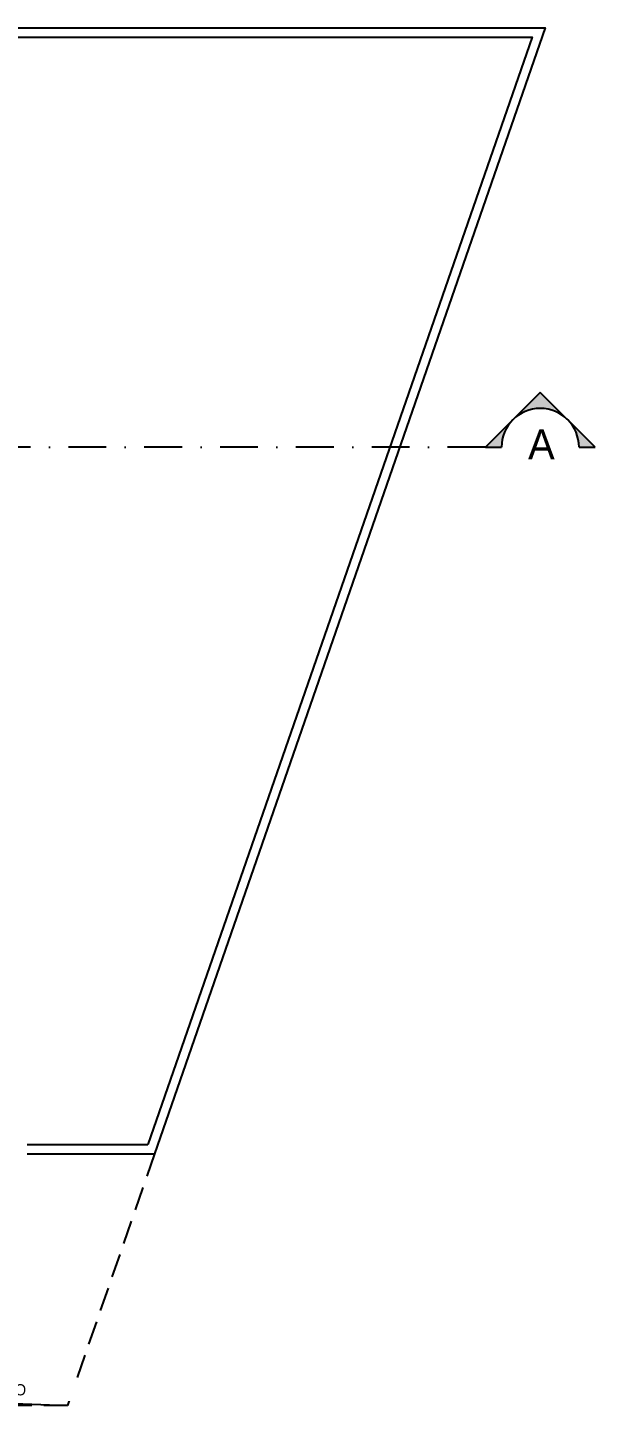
# Model space of a CAD drawing. Header units: centimetres. Extents: x 0 to 1084401, y -139216 to 99734.
# Drawn here: x 912812 to 914029, y 9702 to 12691 of the extents above; entities that cross this region are included whole.
import ezdxf

# ---------------------------------------------------------------- set-up
doc = ezdxf.new("R2010")
doc.units = ezdxf.units.CM
doc.header["$LTSCALE"] = 4
doc.linetypes.add('DASHDOT', pattern=[25.4, 12.7, -6.35, 0, -6.35])
doc.linetypes.add('HIDDENX2', pattern=[19.05, 12.7, -6.35])
for name, color, linetype in [('0.1', 1, 'Continuous'), ('0.4', 4, 'Continuous'), ('B-CORTE', 4, 'DASHDOT'), ('C-TEXTO-02', 2, 'Continuous')]:
    doc.layers.add(name, color=color, linetype=linetype)
doc.layers.add('C-TEXTO-01', color=2, linetype='Continuous', lineweight=20)
doc.styles.add('Esc.125', font='ERASLGHT.TTF', dxfattribs={"height": 22.5})
doc.styles.add('Símbolos', font='ERASLGHT.TTF')

# ---------------------------------------------------------------- blocks, each defined once
blk = doc.blocks.new('A$C4B335074')
at = {"layer": 'B-CORTE', "linetype": 'Continuous'}
h = blk.add_hatch(color=256, dxfattribs=at)
h.paths.add_polyline_path([(14.71, 14.71), (7.35, 7.35, -0.414214), (22.06, 7.35)])
h.paths.add_polyline_path([(22.06, 7.35, -0.198912), (25.11, 0), (29.42, 0)])
h.paths.add_polyline_path([(7.35, 7.35), (0, 0), (4.31, 0, -0.198912)])
for p, q in [((14.71, 14.71), (0, 0)), ((29.42, 0), (14.71, 14.71)), ((0, 0), (4.31, 0)), ((25.11, 0), (29.42, 0))]:
    blk.add_line(p, q, dxfattribs=at)
at = {"layer": 'B-CORTE', "linetype": 'Continuous', "ltscale": 0.4}
blk.add_arc((14.71, 0), 10.4, 0, 180, dxfattribs=at)

msp = doc.modelspace()

# ---------------------------------------------------------------- linework, layer by layer
at = {"layer": '0.1', "linetype": 'HIDDENX2'}
for points in [[(913083.573, 10275.21), (912896.481, 9735.709)], [(912896.481, 9735.709), (909055.937, 9725.21)]]:
    msp.add_lwpolyline(points, dxfattribs=at)
at = {"layer": '0.4'}
for p, q in [((912810.235, 10295.21), (913069.34, 10295.21, 77040.339)), ((912810.235, 10275.21), (913083.573, 10275.21, 77040.339))]:
    msp.add_line(p, q, dxfattribs=at)
for points in [[(900558.779, 9701.981), (900539.177, 9701.927), (900921.063, 12691.477), (913921.503, 12691.477), (913083.573, 10275.21)], [(900561.902, 9721.989), (900938.67, 12671.477), (913893.398, 12671.477), (913069.34, 10295.21)]]:
    msp.add_lwpolyline(points, dxfattribs=at)
at = {"layer": 'B-CORTE', "ltscale": 1.6}
msp.add_line((913793.213, 11791.695), (900484.867, 11791.695), dxfattribs=at)

# ---------------------------------------------------------------- block references
at = {"layer": 'B-CORTE', "xscale": 8, "yscale": 8, "zscale": 8}
msp.add_blockref('A$C4B335074', (913793.213, 11791.695), dxfattribs=at)

# ---------------------------------------------------------------- texts
at = {"layer": 'C-TEXTO-01', "insert": (913884.713, 11829.839), "char_height": 64, "width": 90.27725, "attachment_point": 1, "style": 'Esc.125'}
msp.add_mtext('A', dxfattribs=at)

# ---------------------------------------------------------------- next in the draw order: texts
at = {"layer": 'C-TEXTO-02', "insert": (912472.848, 9781.215), "char_height": 24, "width": 536.35929, "attachment_point": 1, "style": 'Símbolos', "bg_fill": 2}
msp.add_mtext('PROJ. ALINHAMENTO', dxfattribs=at)

# ---------------------------------------------------------------- next in the draw order: linework, layer by layer
at = {"layer": '0.4'}
msp.add_line((909055.937, 9876.914, 72875.6), (912896.481, 9735.709), dxfattribs=at)

doc.saveas('drawing.dxf')
